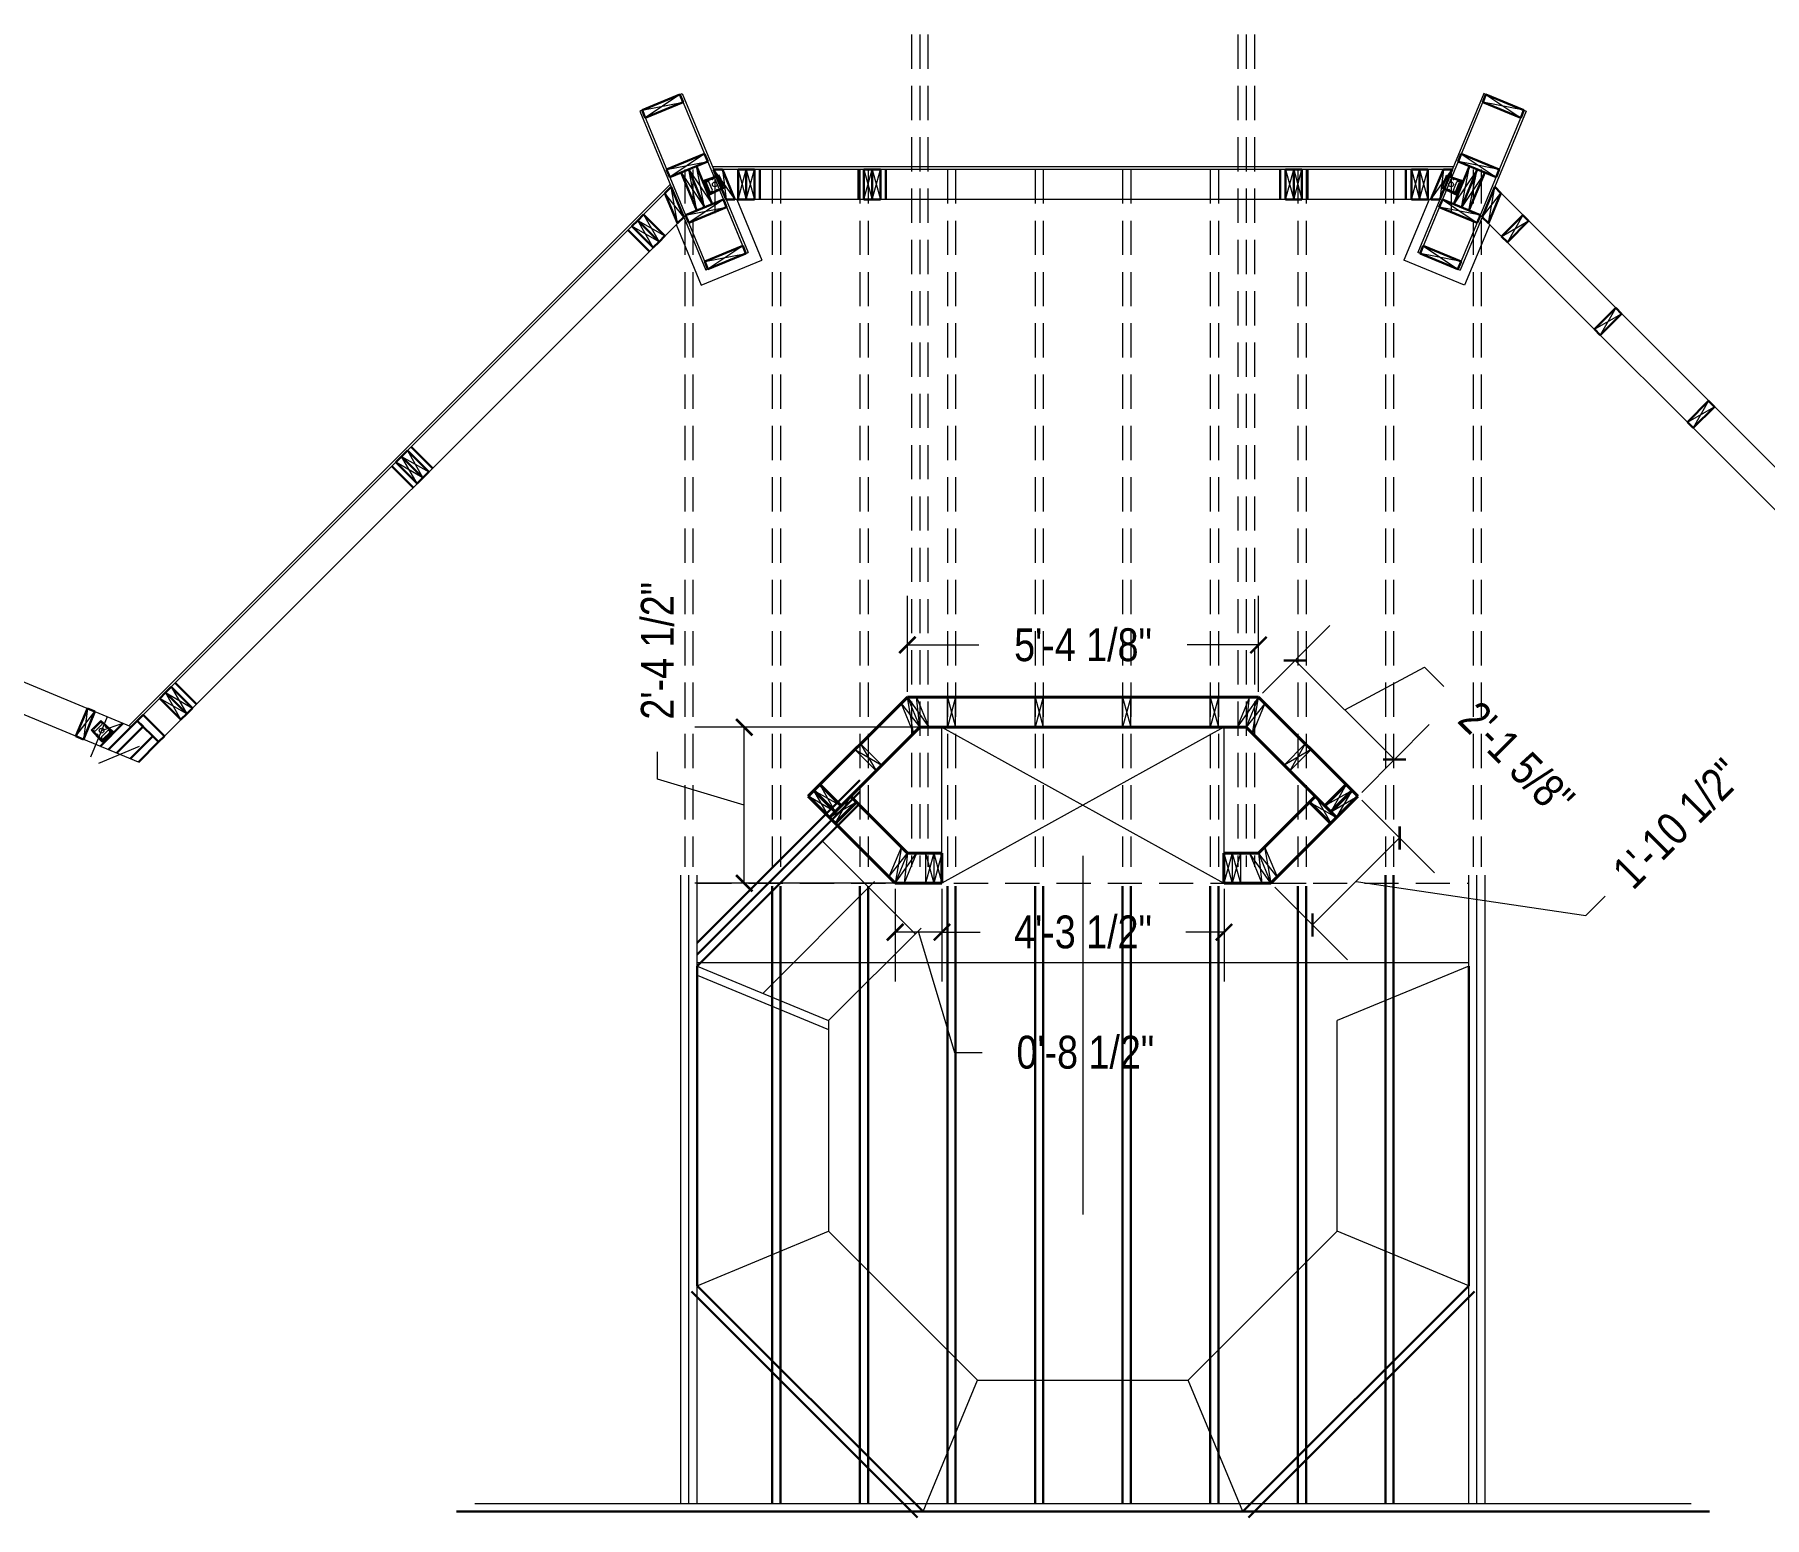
# Model space of a CAD drawing. Header units: inches. Extents: x 22832 to 50984, y 11340 to 27275.
# Drawn here: x 24636.2 to 24952.2, y 13533.4 to 13804.3 of the extents above; entities that cross this region are included whole.
import ezdxf

# ---------------------------------------------------------------- set-up
doc = ezdxf.new("R2010")
doc.units = ezdxf.units.IN
doc.header["$MEASUREMENT"] = 0
doc.linetypes.add('HIDDEN', pattern=[0.375, 0.25, -0.125])
doc.layers.get('0').update_dxf_attribs({"color": 8, "lineweight": 9})
for name, color, linetype, lineweight in [('BOTTOM PLATES', 7, 'Continuous', 20), ('FOUNDATION', 7, 'Continuous', 30), ('WALL FRAMING', 7, 'Continuous', 30)]:
    doc.layers.add(name, color=color, linetype=linetype, lineweight=lineweight)
doc.layers.add('DIMENSIONS', color=3, linetype='Continuous')
doc.layers.add('DIMENSIONS @ 1', color=3, linetype='Continuous')
doc.styles.add('ARCHENTLTD', font='technical.ttf', dxfattribs={"height": 6})
doc.dimstyles.new('ARCHENTLTD', dxfattribs={"dimscale": 0.05, "dimtxt": 6, "dimasz": 3, "dimexe": 9, "dimexo": 1, "dimgap": 2.5, "dimtad": 0, "dimdec": 1, "dimzin": 1, "dimdsep": 46, "dimlunit": 4, "dimtxsty": 'ARCHENTLTD', "dimblk": 'ARCHTICK', "dimcen": 6, "dimclrd": 256, "dimclre": 256, "dimclrt": 256, "dimazin": 0, "dimtfac": 1, "dimtdec": 1, "dimtofl": 0, "dimtmove": 1, "dimatfit": 3, "dimldrblk": 'ARCHTICK', "dimfxl": 1, "dimfrac": 2, "dimtolj": 1, "dimtzin": 0, "dimlwd": 9, "dimlwe": 9, "dimarcsym": 0})

# ---------------------------------------------------------------- blocks, each defined once
blk = doc.blocks.new('_ArchTick')
at = {"color": 0, "linetype": 'ByBlock', "const_width": 0.15}
blk.add_lwpolyline([(-0.5, -0.5), (0.5, 0.5)], dxfattribs=at)
blk = doc.blocks.new('*D180')
at = {"layer": 'DIMENSIONS', "lineweight": 9}
for p, q in [((24801.98, 13648.23), (24801.98, 13631.3)), ((24853.5, 13648.23), (24853.5, 13631.3)), ((24801.98, 13640.3), (24808.97, 13640.3)), ((24853.5, 13640.3), (24846.5, 13640.3))]:
    blk.add_line(p, q, dxfattribs=at)
at = {"layer": 'DIMENSIONS', "lineweight": 9, "xscale": 3, "yscale": 3, "zscale": 3, "rotation": 180}
blk.add_blockref('_ArchTick', (24801.98, 13640.3), dxfattribs=at)
at = {"layer": 'DIMENSIONS', "lineweight": 9, "xscale": 3, "yscale": 3, "zscale": 3}
blk.add_blockref('_ArchTick', (24853.5, 13640.3), dxfattribs=at)
at = {"layer": 'DIMENSIONS', "lineweight": 9, "insert": (24827.74, 13640.3), "char_height": 6, "attachment_point": 5, "style": 'ARCHENTLTD'}
blk.add_mtext('\\A1;4\'-3 1/2"', dxfattribs=at)
blk = doc.blocks.new('*D181')
at = {"layer": 'DIMENSIONS', "lineweight": 9}
for p, q in [((24795.67, 13684.23), (24795.67, 13701.77)), ((24859.8, 13684.23), (24859.8, 13701.77)), ((24795.67, 13692.77), (24808.7, 13692.77)), ((24859.8, 13692.77), (24846.77, 13692.77))]:
    blk.add_line(p, q, dxfattribs=at)
at = {"layer": 'DIMENSIONS', "lineweight": 9, "xscale": 3, "yscale": 3, "zscale": 3, "rotation": 180}
blk.add_blockref('_ArchTick', (24795.67, 13692.77), dxfattribs=at)
at = {"layer": 'DIMENSIONS', "lineweight": 9, "xscale": 3, "yscale": 3, "zscale": 3}
blk.add_blockref('_ArchTick', (24859.8, 13692.77), dxfattribs=at)
at = {"layer": 'DIMENSIONS', "lineweight": 9, "insert": (24827.74, 13692.77), "char_height": 6, "attachment_point": 5, "style": 'ARCHENTLTD'}
blk.add_mtext('\\A1;5\'-4 1/8"', dxfattribs=at)
blk = doc.blocks.new('*D182')
at = {"layer": 'DIMENSIONS', "lineweight": 9}
for p, q in [((24860.51, 13683.94), (24872.84, 13696.31)), ((24866.49, 13689.94), (24884.64, 13671.84)), ((24875.56, 13680.89), (24890.1, 13688.74)), ((24890.1, 13688.74), (24893.64, 13685.21)), ((24878.66, 13665.84), (24890.99, 13678.21))]:
    blk.add_line(p, q, dxfattribs=at)
at = {"layer": 'DIMENSIONS', "lineweight": 9, "xscale": 3, "yscale": 3, "zscale": 3}
for p, rotation in [((24866.49, 13689.94), 135.0847356818715), ((24884.64, 13671.84), 315.0847356818715)]:
    blk.add_blockref('_ArchTick', p, dxfattribs=dict(at, rotation=rotation))
at = {"layer": 'DIMENSIONS', "lineweight": 9, "insert": (24906.92, 13671.97), "char_height": 6, "attachment_point": 5, "rotation": 315.0847, "style": 'ARCHENTLTD'}
blk.add_mtext('\\A1;2\'-1 5/8"', dxfattribs=at)
blk = doc.blocks.new('*D183')
at = {"layer": 'DIMENSIONS', "lineweight": 9}
for p, q in [((24878.66, 13664.43), (24891.93, 13651.15)), ((24869.67, 13641.61), (24885.57, 13657.51)), ((24862.76, 13648.52), (24876.03, 13635.25)), ((24877.62, 13649.56), (24919.58, 13643.36)), ((24919.58, 13643.36), (24923.12, 13646.89))]:
    blk.add_line(p, q, dxfattribs=at)
at = {"layer": 'DIMENSIONS', "lineweight": 9, "xscale": 3, "yscale": 3, "zscale": 3}
for p, rotation in [((24885.57, 13657.51), 44.99999999997052), ((24869.67, 13641.61), 224.9999999999705)]:
    blk.add_blockref('_ArchTick', p, dxfattribs=dict(at, rotation=rotation))
at = {"layer": 'DIMENSIONS', "lineweight": 9, "insert": (24936.35, 13660.13), "char_height": 6, "attachment_point": 5, "rotation": 45, "style": 'ARCHENTLTD'}
blk.add_mtext('\\A1;1\'-10 1/2"', dxfattribs=at)
blk = doc.blocks.new('*D184')
at = {"layer": 'DIMENSIONS', "lineweight": 9}
for p, q in [((24800.98, 13677.73), (24756.86, 13677.73)), ((24765.86, 13649.23), (24765.86, 13677.73)), ((24750.03, 13668.23), (24750.03, 13673.23)), ((24765.86, 13663.48), (24750.03, 13668.23)), ((24800.98, 13649.23), (24756.86, 13649.23))]:
    blk.add_line(p, q, dxfattribs=at)
at = {"layer": 'DIMENSIONS', "lineweight": 9, "xscale": 3, "yscale": 3, "zscale": 3}
for p, rotation in [((24765.86, 13677.73), 90), ((24765.86, 13649.23), 270)]:
    blk.add_blockref('_ArchTick', p, dxfattribs=dict(at, rotation=rotation))
at = {"layer": 'DIMENSIONS', "lineweight": 9, "insert": (24750.03, 13691.71), "char_height": 6, "attachment_point": 5, "rotation": 90, "style": 'ARCHENTLTD'}
blk.add_mtext('\\A1;2\'-4 1/2"', dxfattribs=at)
blk = doc.blocks.new('*D185')
at = {"layer": 'DIMENSIONS', "lineweight": 9}
for p, q in [((24793.43, 13648.23), (24793.43, 13631.3)), ((24801.98, 13648.23), (24801.98, 13631.3)), ((24801.98, 13640.3), (24793.43, 13640.3)), ((24797.7, 13640.3), (24804.29, 13618.33)), ((24804.29, 13618.33), (24809.29, 13618.33))]:
    blk.add_line(p, q, dxfattribs=at)
at = {"layer": 'DIMENSIONS', "lineweight": 9, "xscale": 3, "yscale": 3, "zscale": 3, "rotation": 180}
blk.add_blockref('_ArchTick', (24793.43, 13640.3), dxfattribs=at)
at = {"layer": 'DIMENSIONS', "lineweight": 9, "xscale": 3, "yscale": 3, "zscale": 3}
blk.add_blockref('_ArchTick', (24801.98, 13640.3), dxfattribs=at)
at = {"layer": 'DIMENSIONS', "lineweight": 9, "insert": (24828.16, 13618.33), "char_height": 6, "attachment_point": 5, "style": 'ARCHENTLTD'}
blk.add_mtext('\\A1;0\'-8 1/2"', dxfattribs=at)

msp = doc.modelspace()

# ---------------------------------------------------------------- linework, layer by layer
for p, q in [((24759.24523, 13775.13885), (24758.38388, 13777.21833)), ((24758.70567, 13777.52671), (24758.48437, 13777.43504)), ((24759.29135, 13775.39072), (24758.54551, 13777.19133)), ((24758.67396, 13777.24668), (24758.54593, 13777.19365)), ((24761.29986, 13778.59459), (24758.60623, 13777.66842)), ((24758.71039, 13777.37066), (24758.60966, 13777.32893)), ((24759.43637, 13775.40382), (24758.67316, 13777.24635)), ((24761.29673, 13778.60032), (24758.70709, 13777.52765)), ((24758.70714, 13777.37), (24761.35313, 13778.466)), ((24758.79561, 13777.3324), (24758.77158, 13777.39042)), ((24758.78972, 13777.32817), (24758.86038, 13777.15758)), ((24758.85201, 13777.17779), (24759.45607, 13775.71945)), ((24759.59971, 13775.69354), (24758.98372, 13777.18068)), ((24760.03666, 13775.86598), (24759.41764, 13777.36042)), ((24759.6039, 13775.3589), (24762.19548, 13776.43237)), ((24759.6677, 13775.20853), (24762.25734, 13776.2812)), ((24762.25641, 13776.28528), (24759.86584, 13775.12274)), ((24761.47179, 13776.46897), (24760.85579, 13777.95612)), ((24761.90873, 13776.64142), (24761.28971, 13778.13585)), ((24761.44505, 13778.24223), (24761.29673, 13778.60032)), ((24762.12846, 13776.59417), (24761.40953, 13778.32983)), ((24762.04893, 13776.78436), (24761.50923, 13778.08731)), ((24762.25734, 13776.2812), (24762.10816, 13776.64135)), ((24893.20125, 13776.2812), (24893.35043, 13776.64135)), ((24893.20125, 13776.2812), (24893.35043, 13776.64135)), ((24895.79089, 13775.20853), (24893.20125, 13776.2812)), ((24895.79089, 13775.20853), (24893.20125, 13776.2812)), ((24893.20218, 13776.28528), (24895.59276, 13775.12274)), ((24893.20218, 13776.28528), (24895.59276, 13775.12274)), ((24895.8547, 13775.3589), (24893.26311, 13776.43237)), ((24895.8547, 13775.3589), (24893.26311, 13776.43237)), ((24893.33013, 13776.59417), (24894.04906, 13778.32983)), ((24893.33013, 13776.59417), (24894.04906, 13778.32983)), ((24893.40967, 13776.78436), (24893.94937, 13778.08731)), ((24893.40967, 13776.78436), (24893.94937, 13778.08731)), ((24893.54986, 13776.64142), (24894.16888, 13778.13585)), ((24893.54986, 13776.64142), (24894.16888, 13778.13585)), ((24893.98681, 13776.46897), (24894.6028, 13777.95612)), ((24893.98681, 13776.46897), (24894.6028, 13777.95612)), ((24894.01354, 13778.24223), (24894.16186, 13778.60032)), ((24894.01354, 13778.24223), (24894.16186, 13778.60032)), ((24896.75145, 13777.37), (24894.10547, 13778.466)), ((24896.75145, 13777.37), (24894.10547, 13778.466)), ((24894.15873, 13778.59459), (24896.85236, 13777.66842)), ((24894.15873, 13778.59459), (24896.85236, 13777.66842)), ((24894.16186, 13778.60032), (24896.7515, 13777.52765)), ((24894.16186, 13778.60032), (24896.7515, 13777.52765)), ((24895.42193, 13775.86598), (24896.04095, 13777.36042)), ((24895.42193, 13775.86598), (24896.04095, 13777.36042)), ((24895.85888, 13775.69354), (24896.47487, 13777.18068)), ((24895.85888, 13775.69354), (24896.47487, 13777.18068)), ((24896.60659, 13777.17779), (24896.00252, 13775.71945)), ((24896.60659, 13777.17779), (24896.00252, 13775.71945)), ((24896.02223, 13775.40382), (24896.78543, 13777.24635)), ((24896.02223, 13775.40382), (24896.78543, 13777.24635)), ((24896.16725, 13775.39072), (24896.91308, 13777.19133)), ((24896.16725, 13775.39072), (24896.91308, 13777.19133)), ((24896.21336, 13775.13885), (24897.07471, 13777.21833)), ((24896.21336, 13775.13885), (24897.07471, 13777.21833)), ((24896.66887, 13777.32817), (24896.59821, 13777.15758)), ((24896.66887, 13777.32817), (24896.59821, 13777.15758)), ((24896.66298, 13777.3324), (24896.68701, 13777.39042)), ((24896.66298, 13777.3324), (24896.68701, 13777.39042)), ((24896.7482, 13777.37066), (24896.84893, 13777.32893)), ((24896.7482, 13777.37066), (24896.84893, 13777.32893)), ((24896.75292, 13777.52671), (24896.97422, 13777.43504)), ((24896.75292, 13777.52671), (24896.97422, 13777.43504)), ((24896.78463, 13777.24668), (24896.91266, 13777.19365)), ((24896.78463, 13777.24668), (24896.91266, 13777.19365)), ((24759.37365, 13775.18995), (24759.24781, 13775.13782)), ((24759.29212, 13775.38677), (24759.37365, 13775.18995)), ((24759.45231, 13775.72853), (24759.55909, 13775.47074)), ((24759.57072, 13775.46113), (24759.61278, 13775.35959)), ((24895.88787, 13775.46113), (24895.84581, 13775.35959)), ((24895.88787, 13775.46113), (24895.84581, 13775.35959)), ((24896.00628, 13775.72853), (24895.8995, 13775.47074)), ((24896.00628, 13775.72853), (24895.8995, 13775.47074)), ((24896.16647, 13775.38677), (24896.08494, 13775.18995)), ((24896.16647, 13775.38677), (24896.08494, 13775.18995)), ((24896.08494, 13775.18995), (24896.21078, 13775.13782)), ((24896.08494, 13775.18995), (24896.21078, 13775.13782)), ((24646.8204, 13677.45306), (24648.14882, 13678.78148)), ((24646.96667, 13677.59834), (24647.96391, 13678.59557)), ((24647.0415, 13677.41263), (24648.18528, 13678.55642)), ((24647.37919, 13677.0861), (24648.5174, 13678.22431)), ((24648.08248, 13678.71415), (24648.35655, 13678.98821)), ((24650.27819, 13676.86056), (24648.25304, 13678.8857)), ((24648.35146, 13678.98412), (24650.48562, 13677.09764)), ((24648.35655, 13678.98821), (24650.33857, 13677.00619)), ((24646.58157, 13677.21324), (24646.85722, 13677.48888)), ((24648.56359, 13675.23121), (24646.58157, 13677.21324)), ((24646.58399, 13677.21665), (24648.34771, 13675.22777)), ((24648.68008, 13675.34571), (24646.69657, 13677.32923)), ((24648.47432, 13675.97981), (24649.61811, 13677.1236)), ((24648.74986, 13675.42747), (24648.67214, 13675.34975)), ((24648.96158, 13675.62919), (24648.76428, 13675.43189)), ((24648.81201, 13675.65328), (24649.95022, 13676.79149)), ((24648.97879, 13675.25215), (24648.82815, 13675.10151)), ((24648.82815, 13675.10151), (24648.92446, 13675.0052)), ((24648.85205, 13675.3231), (24650.26226, 13676.73331)), ((24648.92724, 13675.00516), (24650.5188, 13676.59672)), ((24650.0708, 13676.73842), (24648.95463, 13675.62224)), ((24648.98102, 13675.25551), (24650.35915, 13676.63363)), ((24650.18589, 13676.85351), (24650.05533, 13676.72294)), ((24650.18206, 13676.85967), (24650.22647, 13676.90408)), ((24650.26166, 13676.73392), (24650.35964, 13676.63593)), ((24650.27544, 13676.86241), (24650.35254, 13676.78531)), ((24650.33952, 13677.00477), (24650.50889, 13676.83539))]:
    msp.add_line(p, q)
for centre in [(24760.4793, 13776.91056), (24894.9793, 13776.91056), (24894.9793, 13776.91056), (24648.46511, 13677.11426)]:
    msp.add_circle(centre, 0.42938)
for centre, radius, start, end in [((24758.70421, 13777.35245), 0.33081, 107.2271098, 197.8334087), ((24758.57658, 13777.26353), 0.19473, 118.2640554, 209.3558576), ((24758.65969, 13777.22203), 0.11803, 115.0789286, 202.7154334), ((24758.72622, 13777.30446), 0.06774, 20.4708992, 118.6033548), ((24758.8717, 13777.08731), 0.09234, 303.1766562, 101.8233438), ((24759.21197, 13777.24329), 0.23485, 21.9979927, 203.0020073), ((24760.02214, 13777.9576), 0.16042, 224.3358908, 6.674648), ((24761.08404, 13778.01873), 0.23485, 21.9979927, 203.0020073), ((24761.46861, 13778.16237), 0.08503, 106.3611199, 298.6388801), ((24761.6761, 13776.58937), 0.23838, 212.3865312, 12.6134688), ((24762.06599, 13776.70778), 0.08011, 102.5605185, 302.4394815), ((24893.3926, 13776.70778), 0.08011, 237.5605185, 77.4394815), ((24893.3926, 13776.70778), 0.08011, 237.5605185, 77.4394815), ((24893.78249, 13776.58937), 0.23838, 167.3865312, 327.6134688), ((24893.78249, 13776.58937), 0.23838, 167.3865312, 327.6134688), ((24893.98999, 13778.16237), 0.08503, 241.3611199, 73.6388801), ((24893.98999, 13778.16237), 0.08503, 241.3611199, 73.6388801), ((24894.37455, 13778.01873), 0.23485, 336.9979927, 158.0020073), ((24894.37455, 13778.01873), 0.23485, 336.9979927, 158.0020073), ((24895.43645, 13777.9576), 0.16042, 173.325352, 315.6641092), ((24895.43645, 13777.9576), 0.16042, 173.325352, 315.6641092), ((24896.24662, 13777.24329), 0.23485, 336.9979927, 158.0020073), ((24896.24662, 13777.24329), 0.23485, 336.9979927, 158.0020073), ((24896.58689, 13777.08731), 0.09234, 78.1766562, 236.8233438), ((24896.58689, 13777.08731), 0.09234, 78.1766562, 236.8233438), ((24896.73237, 13777.30446), 0.06774, 61.3966452, 159.5291008), ((24896.73237, 13777.30446), 0.06774, 61.3966452, 159.5291008), ((24896.7989, 13777.22203), 0.11803, 337.2845666, 64.9210714), ((24896.7989, 13777.22203), 0.11803, 337.2845666, 64.9210714), ((24896.75439, 13777.35245), 0.33081, 342.1665913, 72.7728902), ((24896.75439, 13777.35245), 0.33081, 342.1665913, 72.7728902), ((24896.88201, 13777.26353), 0.19473, 330.6441424, 61.7359446), ((24896.88201, 13777.26353), 0.19473, 330.6441424, 61.7359446), ((24759.63314, 13775.62083), 0.41361, 214.4628377, 274.5425005), ((24759.67944, 13775.43634), 0.36481, 201.6956208, 300.7263497), ((24759.48941, 13775.45379), 0.07342, 224.4341662, 13.8746839), ((24759.54586, 13775.46955), 0.12913, 214.5422177, 297.1592873), ((24759.4726, 13775.63661), 0.09234, 303.1766562, 101.8233438), ((24759.80403, 13775.81393), 0.23838, 212.3865312, 12.6134688), ((24760.894, 13775.83507), 0.15198, 43.2209144, 181.7790856), ((24894.56459, 13775.83507), 0.15198, 358.2209144, 136.7790856), ((24894.56459, 13775.83507), 0.15198, 358.2209144, 136.7790856), ((24895.65456, 13775.81393), 0.23838, 167.3865312, 327.6134688), ((24895.65456, 13775.81393), 0.23838, 167.3865312, 327.6134688), ((24895.77915, 13775.43634), 0.36481, 239.2736503, 338.3043792), ((24895.77915, 13775.43634), 0.36481, 239.2736503, 338.3043792), ((24895.82545, 13775.62083), 0.41361, 265.4574995, 325.5371623), ((24895.82545, 13775.62083), 0.41361, 265.4574995, 325.5371623), ((24895.91273, 13775.46955), 0.12913, 242.8407127, 325.4577823), ((24895.91273, 13775.46955), 0.12913, 242.8407127, 325.4577823), ((24895.98599, 13775.63661), 0.09234, 78.1766562, 236.8233438), ((24895.98599, 13775.63661), 0.09234, 78.1766562, 236.8233438), ((24895.96918, 13775.45379), 0.07342, 166.1253161, 315.5658338), ((24895.96918, 13775.45379), 0.07342, 166.1253161, 315.5658338), ((24648.03016, 13678.64938), 0.08503, 218.8611199, 51.1388801), ((24648.33048, 13678.3695), 0.23485, 314.4979927, 135.5020073), ((24646.9216, 13677.53412), 0.08011, 215.0605185, 54.9394815), ((24647.23649, 13677.27551), 0.23838, 144.8865312, 305.1134688), ((24647.6704, 13676.27934), 0.15198, 335.7209144, 114.2790856), ((24648.63993, 13675.44617), 0.36481, 216.7736503, 315.8043792), ((24648.66931, 13675.84269), 0.23838, 144.8865312, 305.1134688), ((24648.7533, 13675.59889), 0.41361, 242.9574995, 303.0371623), ((24648.77604, 13675.42573), 0.12913, 220.3407127, 302.9577823), ((24648.82217, 13675.38957), 0.07342, 143.6253161, 293.0658338), ((24648.90766, 13675.55204), 0.09234, 55.6766562, 214.3233438), ((24649.28816, 13677.90666), 0.16042, 150.825352, 293.1641092), ((24649.7633, 13676.93668), 0.23485, 314.4979927, 135.5020073), ((24650.01798, 13676.66235), 0.09234, 55.6766562, 214.3233438), ((24650.23548, 13676.80731), 0.06774, 38.8966452, 137.0291008), ((24650.2654, 13676.70569), 0.11803, 314.7845666, 42.4210714), ((24650.35807, 13676.71222), 0.19473, 308.1441424, 39.2359446), ((24650.27419, 13676.84321), 0.33081, 319.6665913, 50.2728902)]:
    msp.add_arc(centre, radius, start, end)
at = {"layer": 'BOTTOM PLATES', "color": 3, "linetype": 'HIDDEN', "ltscale": 25}
for p, q in [((24796.42048, 13804.28948), (24796.42048, 13652.23051)), ((24797.92048, 13804.28948), (24797.92048, 13652.23051)), ((24799.42048, 13804.28948), (24799.42048, 13652.23051)), ((24856.03812, 13804.28948), (24856.03812, 13652.23051)), ((24857.53812, 13804.28948), (24857.53812, 13652.23051)), ((24859.03812, 13804.28948), (24859.03812, 13652.23051)), ((24754.9793, 13779.66056), (24754.9793, 13652.23051)), ((24756.4793, 13779.66056), (24756.4793, 13652.23051)), ((24770.9793, 13779.66056), (24770.9793, 13652.23051)), ((24772.4793, 13779.66056), (24772.4793, 13652.23051)), ((24786.9793, 13779.66056), (24786.9793, 13652.23051)), ((24788.4793, 13779.66056), (24788.4793, 13652.23051)), ((24802.9793, 13779.66056), (24802.9793, 13652.23051)), ((24804.4793, 13779.66056), (24804.4793, 13652.23051)), ((24818.9793, 13779.66056), (24818.9793, 13652.23051)), ((24820.4793, 13779.66056), (24820.4793, 13652.23051)), ((24834.9793, 13779.66056), (24834.9793, 13652.23051)), ((24836.4793, 13779.66056), (24836.4793, 13652.23051)), ((24850.9793, 13779.66056), (24850.9793, 13652.23051)), ((24852.4793, 13779.66056), (24852.4793, 13652.23051)), ((24866.9793, 13779.66056), (24866.9793, 13652.23051)), ((24868.4793, 13779.66056), (24868.4793, 13652.23051)), ((24882.9793, 13779.66056), (24882.9793, 13652.23051)), ((24884.4793, 13779.66056), (24884.4793, 13652.23051)), ((24898.9793, 13779.66056), (24898.9793, 13652.23051)), ((24900.4793, 13779.66056), (24900.4793, 13652.23051)), ((24757.26444, 13649.23051), (24898.19415, 13649.23051))]:
    msp.add_line(p, q, dxfattribs=at)
at = {"layer": 'BOTTOM PLATES'}
for p, q in [((24754.11766, 13793.35062), (24766.15426, 13764.29169)), ((24901.34094, 13793.35062), (24889.30433, 13764.29169)), ((24747.18856, 13790.4805), (24759.22516, 13761.42157)), ((24908.27003, 13790.4805), (24896.23343, 13761.42157)), ((24895.378, 13780.09806), (24760.08059, 13780.09806)), ((24895.19678, 13779.66056), (24760.26181, 13779.66056)), ((24752.3431, 13776.89308), (24653.59656, 13678.14654)), ((24752.52432, 13776.45558), (24653.90592, 13677.83718)), ((24960.98823, 13718.40162), (24902.93427, 13776.45558)), ((24762.06644, 13774.16056), (24766.15426, 13764.29169)), ((24892.9186, 13774.16056), (24762.53999, 13774.16056)), ((24764.50182, 13774.16056), (24769.09402, 13763.074)), ((24890.95677, 13774.16056), (24886.36457, 13763.074)), ((24893.39215, 13774.16056), (24889.30433, 13764.29169)), ((24754.8025, 13770.95558), (24655.1964, 13671.34949)), ((24959.69775, 13711.91393), (24900.6561, 13770.95558)), ((24753.41527, 13769.56836), (24758.00747, 13758.4818)), ((24902.04332, 13769.56836), (24897.45112, 13758.4818)), ((24758.00747, 13758.4818), (24769.09402, 13763.074)), ((24897.45112, 13758.4818), (24886.36457, 13763.074)), ((24653.90592, 13677.83718), (24565.21348, 13714.57479)), ((24655.1964, 13671.34949), (24565.21348, 13708.62163)), ((24798.9793, 13654.73051), (24798.9793, 13649.23051)), ((24800.4793, 13654.73051), (24800.4793, 13649.23051)), ((24827.7293, 13654.23051), (24827.7293, 13588.73051)), ((24854.9793, 13654.73051), (24854.9793, 13649.23051)), ((24856.4793, 13654.73051), (24856.4793, 13649.23051)), ((24716.62094, 13534.42972), (24938.83765, 13534.42972))]:
    msp.add_line(p, q, dxfattribs=at)
at = {"layer": 'BOTTOM PLATES', "color": 7, "lineweight": 40}
for p, q in [((24795.67669, 13683.23051), (24777.52476, 13665.13219)), ((24795.67193, 13683.23051), (24859.78666, 13683.23051)), ((24859.80035, 13683.23051), (24877.95228, 13665.13219)), ((24797.9501, 13677.73051), (24781.41385, 13661.2431)), ((24797.9501, 13677.73051), (24857.52694, 13677.73051)), ((24857.52694, 13677.73051), (24874.06319, 13661.2431)), ((24782.47608, 13662.30219), (24778.58542, 13666.19285)), ((24783.53674, 13663.36285), (24779.64608, 13667.25351)), ((24871.9403, 13663.36285), (24875.83096, 13667.25351)), ((24873.00096, 13662.30219), (24876.89162, 13666.19285)), ((24793.42644, 13649.23051), (24777.52476, 13665.13219)), ((24786.3606, 13664.05704), (24782.47294, 13660.18087)), ((24795.70462, 13654.73051), (24785.29931, 13665.11708)), ((24859.77242, 13654.73051), (24870.17773, 13665.11708)), ((24862.0506, 13649.23051), (24877.95228, 13665.13219)), ((24869.11645, 13664.05704), (24873.0041, 13660.18087)), ((24795.70462, 13654.73051), (24801.9793, 13654.73051)), ((24859.77242, 13654.73051), (24853.49774, 13654.73051)), ((24793.42644, 13649.23051), (24801.9793, 13649.23051)), ((24862.0506, 13649.23051), (24853.49774, 13649.23051))]:
    msp.add_line(p, q, dxfattribs=at)
at = {"layer": 'BOTTOM PLATES', "color": 7}
for p, q in [((24794.5273, 13682.08451), (24796.80071, 13676.58451)), ((24795.67669, 13683.23051), (24797.9501, 13677.73051)), ((24797.29978, 13683.23051), (24799.57319, 13677.73051)), ((24858.17726, 13683.23051), (24855.90385, 13677.73051)), ((24859.78666, 13683.23051), (24857.52694, 13677.73051)), ((24860.94974, 13682.08451), (24858.67633, 13676.58451)), ((24757.26444, 13634.08208), (24781.26444, 13658.08208)), ((24797.10598, 13639.9825), (24780.13542, 13656.95307)), ((24801.9793, 13654.73051), (24798.4793, 13654.73051)), ((24853.4793, 13654.73051), (24859.77242, 13654.73051)), ((24769.26444, 13629.11152), (24789.68136, 13649.52844)), ((24852.07305, 13649.23051), (24868.4793, 13649.23051)), ((24781.26444, 13624.14096), (24798.16664, 13641.04316)), ((24757.26444, 13634.08208), (24781.26444, 13624.14096)), ((24898.19415, 13634.08208), (24874.19415, 13624.14096)), ((24757.26444, 13632.45849), (24781.26444, 13622.51737)), ((24781.26444, 13624.14096), (24781.26444, 13585.64821)), ((24874.19415, 13585.64821), (24874.19415, 13624.14096)), ((24757.26444, 13575.70708), (24781.26444, 13585.64821)), ((24781.26444, 13585.64821), (24808.48292, 13558.42972)), ((24846.97567, 13558.42972), (24874.19415, 13585.64821)), ((24898.19415, 13575.70708), (24874.19415, 13585.64821)), ((24798.5418, 13534.42972), (24808.48292, 13558.42972)), ((24808.48292, 13558.42972), (24846.97567, 13558.42972)), ((24856.9168, 13534.42972), (24846.97567, 13558.42972))]:
    msp.add_line(p, q, dxfattribs=at)
at = {"layer": 'BOTTOM PLATES', "lineweight": 9}
for p, q in [((24794.5273, 13682.08451), (24797.9501, 13677.73051)), ((24796.80071, 13676.58451), (24795.67332, 13683.22715)), ((24795.67332, 13683.22715), (24799.57319, 13677.73051)), ((24797.9501, 13677.73051), (24797.29978, 13683.23051)), ((24802.9793, 13683.23051), (24804.4793, 13677.73051)), ((24804.4793, 13683.23051), (24802.9793, 13677.73051)), ((24802.9793, 13677.73051), (24802.9793, 13683.23051)), ((24804.4793, 13677.73051), (24804.4793, 13683.23051)), ((24818.9793, 13683.23051), (24820.4793, 13677.73051)), ((24820.4793, 13683.23051), (24818.9793, 13677.73051)), ((24818.9793, 13677.73051), (24818.9793, 13683.23051)), ((24820.4793, 13677.73051), (24820.4793, 13683.23051)), ((24834.9793, 13683.23051), (24836.4793, 13677.73051)), ((24836.4793, 13683.23051), (24834.9793, 13677.73051)), ((24834.9793, 13677.73051), (24834.9793, 13683.23051)), ((24836.4793, 13677.73051), (24836.4793, 13683.23051)), ((24850.9793, 13683.23051), (24852.4793, 13677.73051)), ((24852.4793, 13683.23051), (24850.9793, 13677.73051)), ((24850.9793, 13677.73051), (24850.9793, 13683.23051)), ((24852.4793, 13677.73051), (24852.4793, 13683.23051)), ((24859.78666, 13683.23051), (24855.90385, 13677.73051)), ((24857.52694, 13677.73051), (24858.17726, 13683.23051)), ((24860.94974, 13682.08451), (24857.52694, 13677.73051)), ((24858.67633, 13676.58451), (24859.78666, 13683.23051)), ((24798.4793, 13677.73051), (24801.9793, 13677.73051)), ((24786.05116, 13673.65181), (24789.93449, 13669.75697)), ((24786.05116, 13673.65181), (24790.99672, 13670.81606)), ((24787.11339, 13674.7109), (24790.99672, 13670.81606)), ((24787.11339, 13674.7109), (24789.93449, 13669.75697)), ((24868.3452, 13674.7109), (24864.46187, 13670.81606)), ((24869.40743, 13673.65181), (24864.46187, 13670.81606)), ((24868.3452, 13674.7109), (24865.5241, 13669.75697)), ((24869.40743, 13673.65181), (24865.5241, 13669.75697)), ((24781.41385, 13661.2431), (24778.58699, 13666.19128)), ((24778.58699, 13666.19128), (24783.53674, 13663.36285)), ((24779.64922, 13667.25038), (24782.47608, 13662.30219)), ((24876.89005, 13666.19128), (24871.9403, 13663.36285)), ((24875.82782, 13667.25038), (24873.00096, 13662.30219)), ((24874.06319, 13661.2431), (24876.89005, 13666.19128)), ((24782.47608, 13662.30219), (24777.52476, 13665.13219)), ((24786.3606, 13664.05704), (24781.41385, 13661.2431)), ((24785.29931, 13665.11708), (24782.47451, 13660.18244)), ((24869.11645, 13664.05704), (24874.06319, 13661.2431)), ((24870.17773, 13665.11708), (24873.00253, 13660.18244)), ((24873.00096, 13662.30219), (24877.95228, 13665.13219)), ((24794.55596, 13655.8771), (24792.27839, 13650.37856)), ((24792.27839, 13650.37856), (24795.70462, 13654.73051)), ((24794.55596, 13655.8771), (24793.42644, 13649.23051)), ((24795.70462, 13654.73051), (24793.42644, 13649.23051)), ((24793.42644, 13649.23051), (24797.3282, 13654.73051)), ((24797.3282, 13654.73051), (24795.05003, 13649.23051)), ((24795.70462, 13654.73051), (24795.05003, 13649.23051)), ((24858.14884, 13654.73051), (24860.42701, 13649.23051)), ((24862.0506, 13649.23051), (24858.14884, 13654.73051)), ((24859.77242, 13654.73051), (24862.0506, 13649.23051)), ((24863.19865, 13650.37856), (24859.77242, 13654.73051)), ((24859.77242, 13654.73051), (24860.42701, 13649.23051)), ((24860.92108, 13655.8771), (24863.19865, 13650.37856)), ((24860.92108, 13655.8771), (24862.0506, 13649.23051))]:
    msp.add_line(p, q, dxfattribs=at)
at = {"layer": 'BOTTOM PLATES', "color": 6}
for p, q in [((24801.9793, 13677.73051), (24853.4793, 13649.23051)), ((24853.4793, 13677.73051), (24801.9793, 13649.23051)), ((24716.62094, 13535.92972), (24938.83765, 13535.92972))]:
    msp.add_line(p, q, dxfattribs=at)
at = {"layer": 'BOTTOM PLATES', "color": 6, "lineweight": 9}
for p, q in [((24801.9793, 13649.23051), (24801.9793, 13677.73051)), ((24853.49774, 13649.23051), (24853.49774, 13677.73051))]:
    msp.add_line(p, q, dxfattribs=at)
at = {"layer": 'BOTTOM PLATES', "lineweight": 40}
for p, q in [((24801.9793, 13654.73051), (24801.9793, 13649.23051)), ((24853.4793, 13654.73051), (24853.4793, 13649.23051))]:
    msp.add_line(p, q, dxfattribs=at)
at = {"layer": 'BOTTOM PLATES', "color": 3}
for p, q in [((24754.26444, 13535.92972), (24754.26444, 13650.73051)), ((24755.76444, 13535.92972), (24755.76444, 13650.73051)), ((24757.26444, 13535.92972), (24757.26444, 13650.73051)), ((24898.19415, 13535.92972), (24898.19415, 13650.73051)), ((24899.69415, 13535.92972), (24899.69415, 13650.73051)), ((24901.19415, 13535.92972), (24901.19415, 13650.73051))]:
    msp.add_line(p, q, dxfattribs=at)
at = {"layer": 'BOTTOM PLATES', "color": 1}
msp.add_line((24757.26444, 13634.73051), (24898.19415, 13634.73051), dxfattribs=at)
at = {"layer": 'FOUNDATION', "color": 6, "lineweight": 9}
for p, q in [((24760.4793, 13779.66056), (24760.4793, 13771.66056)), ((24894.9793, 13779.66056), (24894.9793, 13771.66056)), ((24894.9793, 13779.66056), (24894.9793, 13771.66056)), ((24649.51749, 13679.65493), (24646.45602, 13672.26389)), ((24648.46511, 13677.11426), (24652.40592, 13678.4585)), ((24648.00056, 13671.18898), (24655.39159, 13674.25045))]:
    msp.add_line(p, q, dxfattribs=at)
at = {"layer": 'FOUNDATION', "lineweight": 9}
msp.add_line((24648.1964, 13674.24898), (24652.40592, 13678.4585), dxfattribs=at)
at = {"layer": 'WALL FRAMING'}
for p, q in [((24747.18856, 13790.4805), (24754.11766, 13793.35062)), ((24747.76258, 13789.09468), (24754.69168, 13791.9648)), ((24754.11766, 13793.35062), (24754.69168, 13791.9648)), ((24901.34094, 13793.35062), (24900.76691, 13791.9648)), ((24907.69601, 13789.09468), (24900.76691, 13791.9648)), ((24908.27003, 13790.4805), (24901.34094, 13793.35062)), ((24747.18856, 13790.4805), (24747.76258, 13789.09468)), ((24908.27003, 13790.4805), (24907.69601, 13789.09468)), ((24751.69072, 13779.61131), (24758.61982, 13782.48144)), ((24758.61982, 13782.48144), (24759.19384, 13781.09562)), ((24896.83877, 13782.48144), (24896.26475, 13781.09562)), ((24903.76787, 13779.61131), (24896.83877, 13782.48144)), ((24751.69072, 13779.61131), (24752.26475, 13778.22549)), ((24752.26475, 13778.22549), (24759.19384, 13781.09562)), ((24755.7293, 13779.66056), (24758.60541, 13772.71699)), ((24757.11512, 13780.23458), (24759.99123, 13773.29102)), ((24760.26181, 13779.66056), (24762.53999, 13774.16056)), ((24760.26181, 13779.66056), (24761.8854, 13779.66056)), ((24761.8854, 13779.66056), (24764.16358, 13774.16056)), ((24764.7293, 13774.16056), (24764.7293, 13779.66056)), ((24764.7293, 13779.66056), (24766.2293, 13779.66056)), ((24766.2293, 13774.16056), (24766.2293, 13779.66056)), ((24766.2293, 13779.66056), (24767.7293, 13779.66056)), ((24767.7293, 13774.16056), (24767.7293, 13779.66056)), ((24767.7293, 13774.16056), (24767.7293, 13779.66056)), ((24768.7293, 13774.16056), (24768.7293, 13779.66056)), ((24786.7293, 13774.16056), (24786.7293, 13779.66056)), ((24787.7293, 13774.16056), (24787.7293, 13779.66056)), ((24787.7293, 13779.66056), (24789.2293, 13779.66056)), ((24789.2293, 13774.16056), (24789.2293, 13779.66056)), ((24789.2293, 13779.66056), (24790.7293, 13779.66056)), ((24790.7293, 13774.16056), (24790.7293, 13779.66056)), ((24791.7293, 13774.16056), (24791.7293, 13779.66056)), ((24863.7293, 13774.16056), (24863.7293, 13779.66056)), ((24864.7293, 13774.16056), (24864.7293, 13779.66056)), ((24864.7293, 13779.66056), (24866.2293, 13779.66056)), ((24866.2293, 13774.16056), (24866.2293, 13779.66056)), ((24866.2293, 13779.66056), (24867.7293, 13779.66056)), ((24867.7293, 13774.16056), (24867.7293, 13779.66056)), ((24868.7293, 13774.16056), (24868.7293, 13779.66056)), ((24886.7293, 13774.16056), (24886.7293, 13779.66056)), ((24887.7293, 13774.16056), (24887.7293, 13779.66056)), ((24887.7293, 13774.16056), (24887.7293, 13779.66056)), ((24887.7293, 13779.66056), (24889.2293, 13779.66056)), ((24889.2293, 13774.16056), (24889.2293, 13779.66056)), ((24889.2293, 13779.66056), (24890.7293, 13779.66056)), ((24890.7293, 13774.16056), (24890.7293, 13779.66056)), ((24893.57319, 13779.66056), (24891.29502, 13774.16056)), ((24895.19678, 13779.66056), (24892.9186, 13774.16056)), ((24893.57319, 13779.66056), (24895.19678, 13779.66056)), ((24898.34348, 13780.23458), (24895.46736, 13773.29102)), ((24903.19384, 13778.22549), (24896.26475, 13781.09562)), ((24899.7293, 13779.66056), (24896.85318, 13772.71699)), ((24903.76787, 13779.61131), (24903.19384, 13778.22549)), ((24751.37627, 13775.30753), (24752.52432, 13776.45558)), ((24752.52432, 13776.45558), (24754.8025, 13770.95558)), ((24754.34348, 13779.08653), (24757.21959, 13772.14297)), ((24901.11512, 13779.08653), (24898.239, 13772.14297)), ((24902.93427, 13776.45558), (24900.6561, 13770.95558)), ((24902.93427, 13776.45558), (24904.08232, 13775.30753)), ((24751.37627, 13775.30753), (24753.65445, 13769.80753)), ((24755.14087, 13771.28193), (24762.06996, 13774.15206)), ((24762.06644, 13774.16056), (24762.64047, 13772.77474)), ((24762.53999, 13774.16056), (24764.16358, 13774.16056)), ((24764.7293, 13774.16056), (24766.2293, 13774.16056)), ((24766.2293, 13774.16056), (24767.7293, 13774.16056)), ((24787.7293, 13774.16056), (24789.2293, 13774.16056)), ((24789.2293, 13774.16056), (24790.7293, 13774.16056)), ((24864.7293, 13774.16056), (24866.2293, 13774.16056)), ((24866.2293, 13774.16056), (24867.7293, 13774.16056)), ((24887.7293, 13774.16056), (24889.2293, 13774.16056)), ((24889.2293, 13774.16056), (24890.7293, 13774.16056)), ((24891.29502, 13774.16056), (24892.9186, 13774.16056)), ((24893.39215, 13774.16056), (24892.81813, 13772.77474)), ((24900.31773, 13771.28193), (24893.38863, 13774.15206)), ((24904.08232, 13775.30753), (24901.80415, 13769.80753)), ((24745.35204, 13769.28331), (24746.4127, 13770.34397)), ((24746.4127, 13770.34397), (24747.47336, 13771.40463)), ((24746.4127, 13770.34397), (24750.30179, 13766.45488)), ((24747.47336, 13771.40463), (24751.36245, 13767.51554)), ((24753.65445, 13769.80753), (24754.8025, 13770.95558)), ((24755.14087, 13771.28193), (24755.71489, 13769.89611)), ((24755.71489, 13769.89611), (24762.64399, 13772.76624)), ((24899.7437, 13769.89611), (24892.81461, 13772.76624)), ((24900.31773, 13771.28193), (24899.7437, 13769.89611)), ((24900.6561, 13770.95558), (24901.80415, 13769.80753)), ((24904.19075, 13767.42093), (24908.07983, 13771.31002)), ((24905.25141, 13766.36027), (24909.14049, 13770.24936)), ((24908.07983, 13771.31002), (24909.14049, 13770.24936)), ((24744.64494, 13768.5762), (24748.53403, 13764.68711)), ((24745.35204, 13769.28331), (24749.24113, 13765.39422)), ((24750.30179, 13766.45488), (24751.36245, 13767.51554)), ((24904.19075, 13767.42093), (24905.25141, 13766.36027)), ((24749.24113, 13765.39422), (24750.30179, 13766.45488)), ((24758.65114, 13762.80739), (24765.58023, 13765.67751)), ((24759.22516, 13761.42157), (24766.15426, 13764.29169)), ((24765.58023, 13765.67751), (24766.15426, 13764.29169)), ((24889.87836, 13765.67751), (24889.30433, 13764.29169)), ((24896.23343, 13761.42157), (24889.30433, 13764.29169)), ((24896.80746, 13762.80739), (24889.87836, 13765.67751)), ((24758.65114, 13762.80739), (24759.22516, 13761.42157)), ((24896.80746, 13762.80739), (24896.23343, 13761.42157)), ((24921.16131, 13750.45037), (24925.0504, 13754.33946)), ((24925.0504, 13754.33946), (24926.11106, 13753.2788)), ((24922.22197, 13749.38971), (24926.11106, 13753.2788)), ((24921.16131, 13750.45037), (24922.22197, 13749.38971)), ((24938.13187, 13733.47981), (24942.02096, 13737.36889)), ((24939.19253, 13732.41915), (24943.08162, 13736.30823)), ((24942.02096, 13737.36889), (24943.08162, 13736.30823)), ((24938.13187, 13733.47981), (24939.19253, 13732.41915)), ((24705.04696, 13728.97822), (24708.93605, 13725.08913)), ((24702.21853, 13726.14979), (24703.27919, 13727.21045)), ((24702.21853, 13726.14979), (24706.10762, 13722.2607)), ((24703.27919, 13727.21045), (24704.33985, 13728.27111)), ((24703.27919, 13727.21045), (24707.16828, 13723.32136)), ((24704.33985, 13728.27111), (24708.22894, 13724.38202)), ((24701.51142, 13725.44269), (24705.40051, 13721.5536)), ((24706.10762, 13722.2607), (24707.16828, 13723.32136)), ((24707.16828, 13723.32136), (24708.22894, 13724.38202)), ((24660.14568, 13684.07694), (24661.20634, 13685.1376)), ((24661.20634, 13685.1376), (24665.09542, 13681.24851)), ((24661.91344, 13685.84471), (24665.80253, 13681.95562)), ((24659.08502, 13683.01628), (24660.14568, 13684.07694)), ((24659.08502, 13683.01628), (24662.9741, 13679.12719)), ((24660.14568, 13684.07694), (24664.03476, 13680.18785)), ((24645.87142, 13681.16518), (24643.76667, 13676.08384)), ((24647.25724, 13680.59115), (24645.15249, 13675.50981)), ((24645.87142, 13681.16518), (24647.25724, 13680.59115)), ((24652.40592, 13678.4585), (24648.1964, 13674.24898)), ((24654.9997, 13678.93096), (24649.6964, 13673.62766)), ((24654.9997, 13678.93096), (24656.06036, 13679.99162)), ((24654.9997, 13678.93096), (24656.06036, 13677.8703)), ((24654.9997, 13678.93096), (24658.88879, 13675.04188)), ((24656.06036, 13679.99162), (24659.94945, 13676.10254)), ((24662.9741, 13679.12719), (24664.03476, 13680.18785)), ((24664.03476, 13680.18785), (24665.09542, 13681.24851)), ((24643.76667, 13676.08384), (24645.15249, 13675.50981)), ((24656.06036, 13677.8703), (24651.1964, 13673.00634)), ((24657.82813, 13676.10254), (24653.6964, 13671.97081)), ((24658.88879, 13675.04188), (24655.1964, 13671.34949)), ((24658.88879, 13675.04188), (24659.94945, 13676.10254))]:
    msp.add_line(p, q, dxfattribs=at)
at = {"layer": 'WALL FRAMING', "lineweight": 9}
for p, q in [((24747.18856, 13790.4805), (24754.69168, 13791.9648)), ((24754.11766, 13793.35062), (24747.76258, 13789.09468)), ((24754.11766, 13793.35062), (24754.52185, 13793.51805)), ((24754.52185, 13793.51805), (24766.55846, 13764.45912)), ((24900.93674, 13793.51805), (24888.90014, 13764.45912)), ((24908.27003, 13790.4805), (24900.76691, 13791.9648)), ((24901.34094, 13793.35062), (24900.93674, 13793.51805)), ((24901.34094, 13793.35062), (24907.69601, 13789.09468)), ((24747.18856, 13790.4805), (24746.78436, 13790.31307)), ((24746.78436, 13790.31307), (24758.82096, 13761.25414)), ((24908.67423, 13790.31307), (24896.63763, 13761.25414)), ((24908.27003, 13790.4805), (24908.67423, 13790.31307)), ((24758.61982, 13782.48144), (24752.26475, 13778.22549)), ((24896.83877, 13782.48144), (24903.19384, 13778.22549)), ((24751.69072, 13779.61131), (24759.19384, 13781.09562)), ((24757.21959, 13772.14297), (24755.7293, 13779.66056)), ((24755.7293, 13779.66056), (24759.99123, 13773.29102)), ((24758.60541, 13772.71699), (24757.11512, 13780.23458)), ((24760.26181, 13779.66056), (24764.16358, 13774.16056)), ((24761.8854, 13779.66056), (24762.53999, 13774.16056)), ((24764.7293, 13779.66056), (24766.2293, 13774.16056)), ((24764.7293, 13774.16056), (24766.2293, 13779.66056)), ((24766.2293, 13774.16056), (24767.7293, 13779.66056)), ((24766.2293, 13779.66056), (24767.7293, 13774.16056)), ((24787.7293, 13779.66056), (24789.2293, 13774.16056)), ((24787.7293, 13774.16056), (24789.2293, 13779.66056)), ((24789.2293, 13774.16056), (24790.7293, 13779.66056)), ((24789.2293, 13779.66056), (24790.7293, 13774.16056)), ((24864.7293, 13774.16056), (24866.2293, 13779.66056)), ((24864.7293, 13779.66056), (24866.2293, 13774.16056)), ((24866.2293, 13779.66056), (24867.7293, 13774.16056)), ((24866.2293, 13774.16056), (24867.7293, 13779.66056)), ((24887.7293, 13779.66056), (24889.2293, 13774.16056)), ((24887.7293, 13774.16056), (24889.2293, 13779.66056)), ((24889.2293, 13774.16056), (24890.7293, 13779.66056)), ((24889.2293, 13779.66056), (24890.7293, 13774.16056)), ((24891.29502, 13774.16056), (24895.19678, 13779.66056)), ((24893.57319, 13779.66056), (24892.9186, 13774.16056)), ((24899.7293, 13779.66056), (24895.46736, 13773.29102)), ((24903.76787, 13779.61131), (24896.26475, 13781.09562)), ((24896.85318, 13772.71699), (24898.34348, 13780.23458)), ((24898.239, 13772.14297), (24899.7293, 13779.66056)), ((24753.65445, 13769.80753), (24752.52432, 13776.45558)), ((24754.34348, 13779.08653), (24758.60541, 13772.71699)), ((24901.11512, 13779.08653), (24896.85318, 13772.71699)), ((24901.80415, 13769.80753), (24902.93427, 13776.45558)), ((24754.8025, 13770.95558), (24751.37627, 13775.30753)), ((24762.06996, 13774.15206), (24755.71489, 13769.89611)), ((24893.38863, 13774.15206), (24899.7437, 13769.89611)), ((24900.6561, 13770.95558), (24904.08232, 13775.30753)), ((24749.24113, 13765.39422), (24746.4127, 13770.34397)), ((24746.4127, 13770.34397), (24751.36245, 13767.51554)), ((24747.47336, 13771.40463), (24750.30179, 13766.45488)), ((24755.14087, 13771.28193), (24762.64399, 13772.76624)), ((24900.31773, 13771.28193), (24892.81461, 13772.76624)), ((24904.19075, 13767.42093), (24909.14049, 13770.24936)), ((24908.07983, 13771.31002), (24905.25141, 13766.36027)), ((24750.30179, 13766.45488), (24745.35204, 13769.28331)), ((24758.65114, 13762.80739), (24766.15426, 13764.29169)), ((24765.58023, 13765.67751), (24759.22516, 13761.42157)), ((24766.15426, 13764.29169), (24766.55846, 13764.45912)), ((24889.30433, 13764.29169), (24888.90014, 13764.45912)), ((24896.80746, 13762.80739), (24889.30433, 13764.29169)), ((24889.87836, 13765.67751), (24896.23343, 13761.42157)), ((24759.22516, 13761.42157), (24758.82096, 13761.25414)), ((24896.23343, 13761.42157), (24896.63763, 13761.25414)), ((24925.0504, 13754.33946), (24922.22197, 13749.38971)), ((24921.16131, 13750.45037), (24926.11106, 13753.2788)), ((24938.13187, 13733.47981), (24943.08162, 13736.30823)), ((24942.02096, 13737.36889), (24939.19253, 13732.41915)), ((24707.16828, 13723.32136), (24702.21853, 13726.14979)), ((24706.10762, 13722.2607), (24703.27919, 13727.21045)), ((24703.27919, 13727.21045), (24708.22894, 13724.38202)), ((24704.33985, 13728.27111), (24707.16828, 13723.32136)), ((24661.20634, 13685.1376), (24664.03476, 13680.18785)), ((24664.03476, 13680.18785), (24659.08502, 13683.01628)), ((24662.9741, 13679.12719), (24660.14568, 13684.07694)), ((24660.14568, 13684.07694), (24665.09542, 13681.24851)), ((24643.76667, 13676.08384), (24647.25724, 13680.59115)), ((24645.87142, 13681.16518), (24645.15249, 13675.50981))]:
    msp.add_line(p, q, dxfattribs=at)
at = {"layer": 'WALL FRAMING', "color": 3}
for p, q in [((24757.26444, 13638.32472), (24786.9793, 13668.03958)), ((24757.26444, 13636.2034), (24786.9793, 13665.91826)), ((24757.26444, 13634.08208), (24786.9793, 13663.79694)), ((24713.30723, 13534.42972), (24942.15136, 13534.42972))]:
    msp.add_line(p, q, dxfattribs=at)
at = {"layer": 'WALL FRAMING', "color": 2}
for p, q in [((24757.26444, 13634.08208), (24786.9793, 13663.79694)), ((24757.26444, 13634.08208), (24757.26444, 13575.70708)), ((24898.19415, 13634.08208), (24898.19415, 13575.70708)), ((24756.20378, 13574.64642), (24797.48114, 13533.36906)), ((24757.26444, 13575.70708), (24798.5418, 13534.42972)), ((24856.9168, 13534.42972), (24898.19415, 13575.70708)), ((24857.97746, 13533.36906), (24899.25481, 13574.64642))]:
    msp.add_line(p, q, dxfattribs=at)
at = {"layer": 'WALL FRAMING', "color": 7, "lineweight": 9}
for p, q in [((24798.9793, 13654.73051), (24800.4793, 13649.23051)), ((24800.4793, 13654.73051), (24798.9793, 13649.23051)), ((24800.4793, 13654.73051), (24801.9793, 13649.23051)), ((24801.9793, 13654.73051), (24800.4793, 13649.23051)), ((24853.4793, 13654.73051), (24854.9793, 13649.23051)), ((24854.9793, 13654.73051), (24853.4793, 13649.23051)), ((24854.9793, 13654.73051), (24856.4793, 13649.23051)), ((24856.4793, 13654.73051), (24854.9793, 13649.23051))]:
    msp.add_line(p, q, dxfattribs=at)
at = {"layer": 'WALL FRAMING', "color": 6}
for p, q in [((24882.9793, 13650.73051), (24882.9793, 13535.92972)), ((24884.4793, 13650.73051), (24884.4793, 13535.92972)), ((24770.9793, 13648.73051), (24770.9793, 13535.92972)), ((24772.4793, 13648.73051), (24772.4793, 13535.92972)), ((24786.9793, 13648.73051), (24786.9793, 13535.92972)), ((24788.4793, 13648.73051), (24788.4793, 13535.92972)), ((24802.9793, 13648.73051), (24802.9793, 13535.92972)), ((24804.4793, 13648.73051), (24804.4793, 13535.92972)), ((24818.9793, 13648.73051), (24818.9793, 13535.92972)), ((24820.4793, 13648.73051), (24820.4793, 13535.92972)), ((24834.9793, 13648.73051), (24834.9793, 13535.92972)), ((24836.4793, 13648.73051), (24836.4793, 13535.92972)), ((24850.9793, 13648.73051), (24850.9793, 13535.92972)), ((24852.4793, 13648.73051), (24852.4793, 13535.92972)), ((24866.9793, 13648.73051), (24866.9793, 13535.92972)), ((24868.4793, 13648.73051), (24868.4793, 13535.92972))]:
    msp.add_line(p, q, dxfattribs=at)

# ---------------------------------------------------------------- dimensions: what is measured, and where the dimension line sits
at = {"layer": 'DIMENSIONS @ 1', "lineweight": 9}
dim = msp.add_linear_dim(base=(24765.85799, 13677.73051), p1=(24801.9793, 13649.23051), p2=(24801.9793, 13677.73051), angle=90, dimstyle='ARCHENTLTD', override={"dimscale": 1, "dimdec": 3, "dimtdec": 3, "dimtix": 0, "dimtofl": 0, "dimtmove": 1, "dimatfit": 3}, dxfattribs=at)
dim.commit()
dim.dimension.update_dxf_attribs({"geometry": '*D184', "text_midpoint": (24750.03482, 13675.72746)})
for base, p1, p2, picture, middle in [((24859.80035, 13692.76758), (24795.67193, 13683.23051), (24859.80035, 13683.23051), '*D181', (24827.73614, 13692.76758)), ((24793.42644, 13640.29814), (24801.9793, 13649.23051), (24793.42644, 13649.23051), '*D185', (24811.79372, 13618.32862))]:
    dim = msp.add_linear_dim(base=base, p1=p1, p2=p2, dimstyle='ARCHENTLTD', override={"dimscale": 1, "dimdec": 3, "dimtdec": 3, "dimtix": 0, "dimtofl": 0, "dimtmove": 1, "dimatfit": 3}, dxfattribs=at)
    dim.commit()
    dim.dimension.update_dxf_attribs({"geometry": picture, "text_midpoint": middle})
dim = msp.add_aligned_dim(p1=(24859.80035, 13683.23051), p2=(24877.95228, 13665.13219), distance=9.47045, dimstyle='ARCHENTLTD', override={"dimscale": 1, "dimdec": 3, "dimtdec": 3, "dimtix": 0, "dimtofl": 0, "dimtmove": 1, "dimatfit": 3}, dxfattribs=at)
dim.commit()
dim.dimension.update_dxf_attribs({"geometry": '*D182', "text_midpoint": (24895.40784, 13683.44599)})
dim = msp.add_linear_dim(base=(24885.56949, 13657.51498), p1=(24862.0506, 13649.23051), p2=(24877.95228, 13665.13219), angle=45, dimstyle='ARCHENTLTD', override={"dimscale": 1, "dimdec": 3, "dimtdec": 3, "dimtix": 0, "dimtofl": 0, "dimtmove": 1, "dimatfit": 3}, dxfattribs=at)
dim.commit()
dim.dimension.update_dxf_attribs({"geometry": '*D183', "text_midpoint": (24924.88455, 13648.66054), "dimtype": 161})
at = {"layer": 'DIMENSIONS @ 1', "color": 7, "lineweight": 9}
dim = msp.add_linear_dim(base=(24853.49774, 13640.29814), p1=(24801.9793, 13649.23051), p2=(24853.49774, 13649.23051), dimstyle='ARCHENTLTD', override={"dimscale": 1, "dimdec": 3, "dimtdec": 3, "dimtix": 0, "dimtofl": 0, "dimtmove": 1, "dimatfit": 3}, dxfattribs=at)
dim.commit()
dim.dimension.update_dxf_attribs({"geometry": '*D180', "text_midpoint": (24827.73852, 13640.29814)})

doc.saveas('drawing.dxf')
